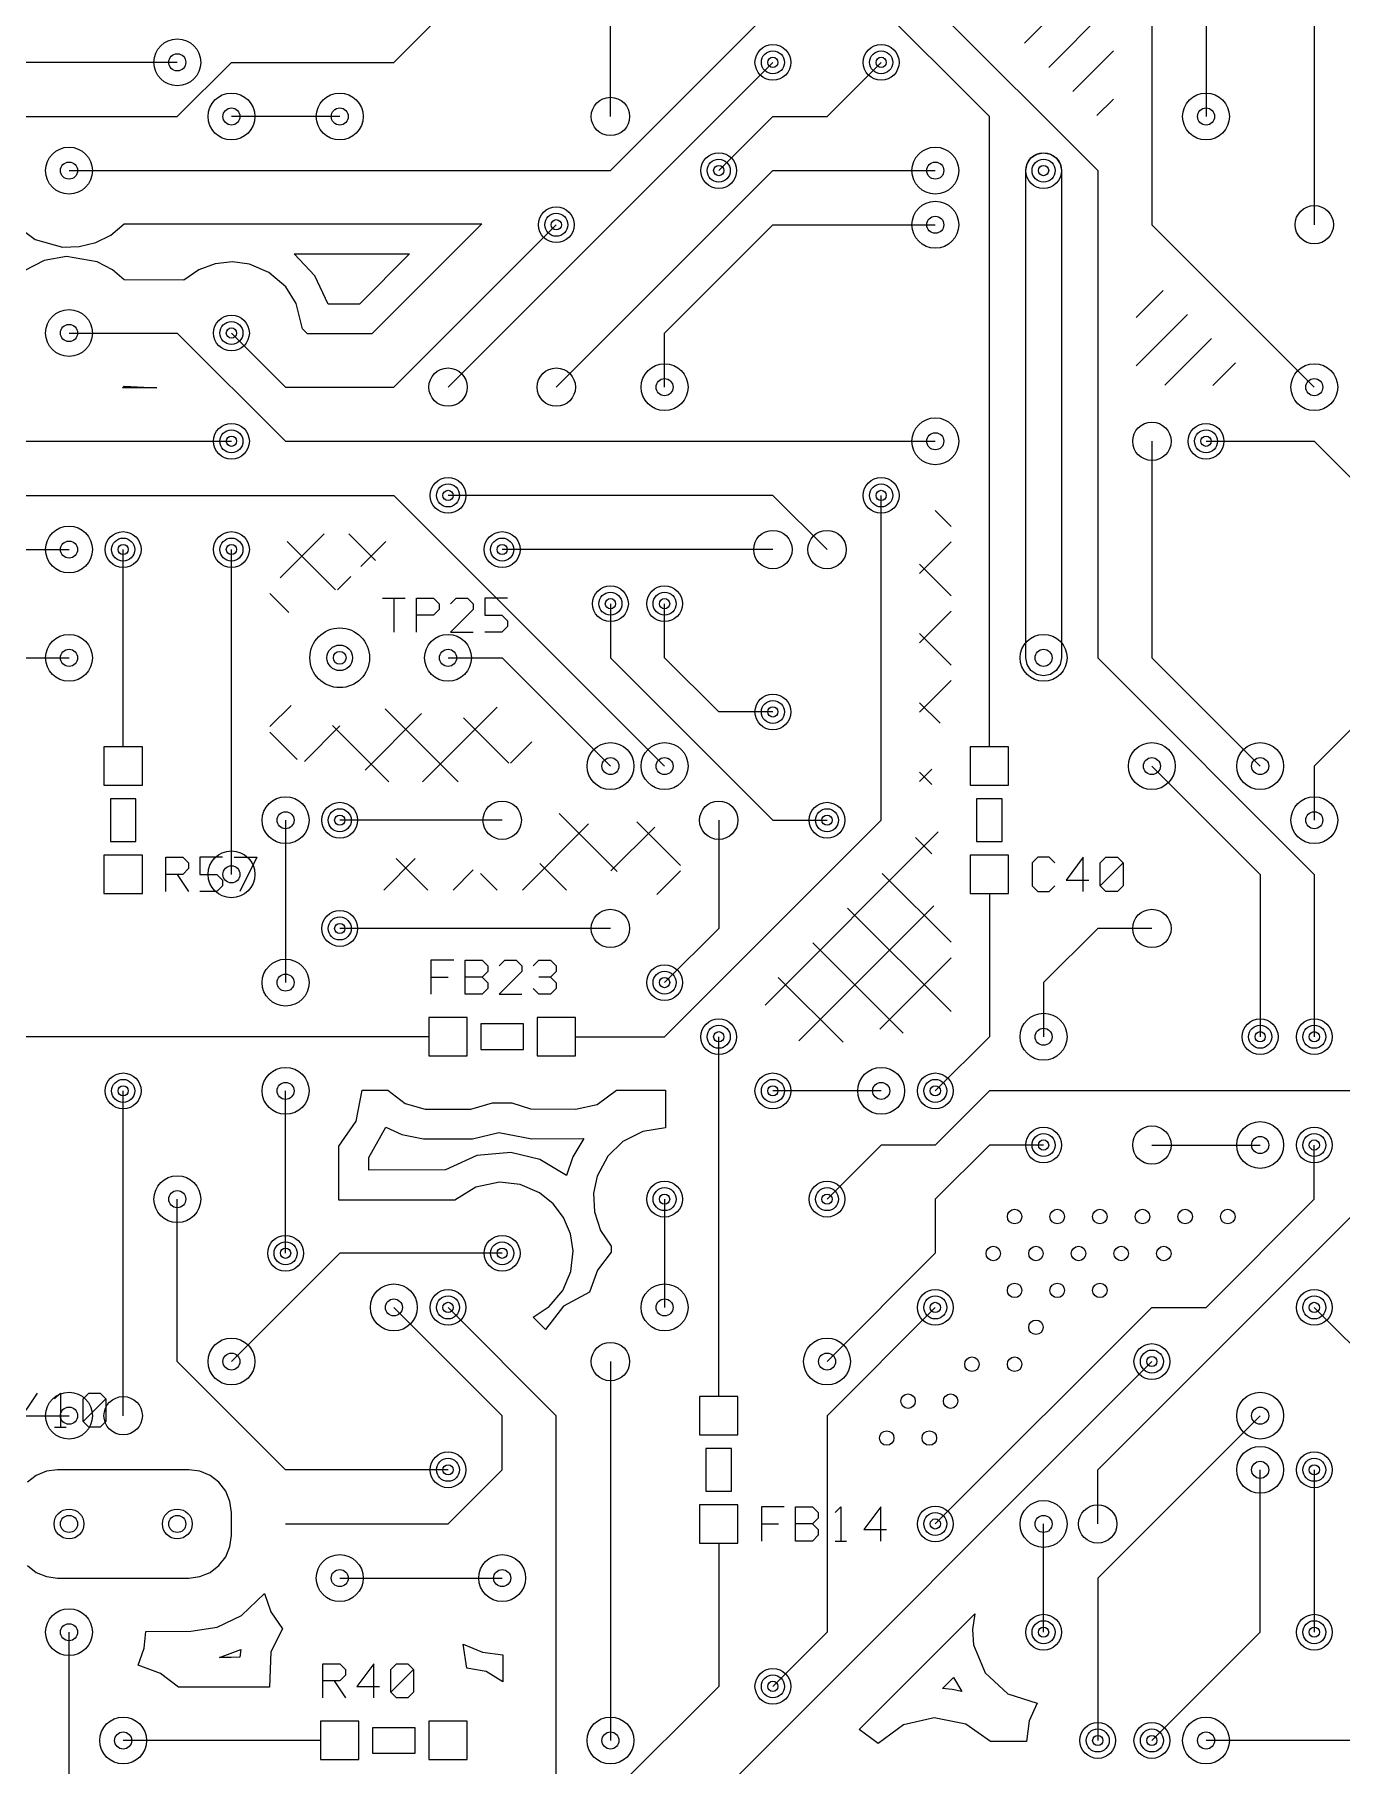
# Model space of a CAD drawing. Extents: x 7 to 280, y 7 to 360.
# Drawn here: x 225.25 to 255.91, y 131.5 to 172.1 of the extents above; entities that cross this region are included whole.
import ezdxf

# ---------------------------------------------------------------- set-up
doc = ezdxf.new("R2010")
doc.units = 0
doc.layers.add('SCORE', color=5, linetype='CONTINUOUS')

msp = doc.modelspace()

# ---------------------------------------------------------------- linework, layer by layer
at = {"layer": 'SCORE'}
for p, q in [((251.46, 182.88), (251.46, 167.64)), ((252.73, 182.88), (252.73, 170.18)), ((255.27, 182.88), (255.27, 167.64)), ((233.68, 171.45), (237.49, 175.26)), ((238.76, 170.18), (238.76, 173.99)), ((247.65, 170.18), (243.84, 173.99)), ((238.76, 168.91), (242.57, 172.72)), ((246.38, 172.72), (250.19, 168.91)), ((248.4753, 171.8975), (249.4437, 172.8658)), ((249.041, 171.3318), (250.3604, 172.6512)), ((228.6, 171.45), (212.09, 171.45)), ((228.6, 170.18), (229.87, 171.45)), ((229.87, 171.45), (233.68, 171.45)), ((234.95, 163.83), (242.57, 171.45)), ((243.84, 170.18), (245.11, 171.45)), ((249.6067, 170.7661), (250.56, 171.7194)), ((250.1724, 170.2004), (250.56, 170.588)), ((219.71, 170.18), (228.6, 170.18)), ((232.41, 170.18), (229.87, 170.18)), ((241.3, 168.91), (242.57, 170.18)), ((242.57, 170.18), (243.84, 170.18)), ((247.65, 157.48), (247.65, 170.18)), ((248.7593, 169.298), (248.92, 169.33)), ((248.92, 169.33), (249.0807, 169.298)), ((248.5, 168.91), (248.532, 169.0707)), ((248.532, 169.0707), (248.623, 169.207)), ((248.623, 169.207), (248.7593, 169.298)), ((249.0807, 169.298), (249.217, 169.207)), ((249.217, 169.207), (249.308, 169.0707)), ((249.308, 169.0707), (249.34, 168.91)), ((226.06, 168.91), (238.76, 168.91)), ((237.49, 163.83), (242.57, 168.91)), ((242.57, 168.91), (246.38, 168.91)), ((248.5, 157.48), (248.5, 168.91)), ((249.34, 168.91), (249.34, 157.48)), ((250.19, 168.91), (250.19, 157.48)), ((224.7449, 167.6816), (225.2663, 167.295)), ((225.2663, 167.295), (225.9105, 167.1167)), ((226.6916, 167.2249), (227.0372, 167.3989)), ((227.0372, 167.3989), (227.3545, 167.66)), ((227.3545, 167.66), (235.7422, 167.66)), ((235.7422, 167.66), (233.1622, 165.08)), ((233.68, 163.83), (237.49, 167.64)), ((240.03, 165.1), (242.57, 167.64)), ((242.57, 167.64), (246.38, 167.64)), ((251.46, 167.64), (255.27, 163.83)), ((225.9987, 166.8985), (225.4792, 166.8032)), ((225.9105, 167.1167), (226.2973, 167.1262)), ((226.7236, 166.7727), (225.9987, 166.8985)), ((226.2973, 167.1262), (226.6916, 167.2249)), ((231.3377, 166.96), (234.0443, 166.96)), ((231.825, 166.4388), (231.3377, 166.96)), ((234.0443, 166.96), (232.8702, 165.78)), ((225.4792, 166.8032), (225.0098, 166.5613)), ((227.0821, 166.5811), (226.7236, 166.7727)), ((227.3545, 166.35), (227.0821, 166.5811)), ((229.1069, 166.5849), (228.7523, 166.3402)), ((229.4843, 166.7245), (229.1069, 166.5849)), ((229.897, 166.7693), (229.4843, 166.7245)), ((230.2956, 166.7145), (229.897, 166.7693)), ((230.746, 166.5214), (230.2956, 166.7145)), ((231.1433, 166.1799), (230.746, 166.5214)), ((228.7523, 166.3402), (227.3545, 166.35)), ((231.388, 165.7952), (231.1433, 166.1799)), ((232.1397, 165.78), (231.825, 166.4388)), ((251.09, 165.4612), (251.728, 166.0992)), ((231.5365, 165.2012), (231.388, 165.7952)), ((232.8702, 165.78), (232.1397, 165.78)), ((251.09, 164.3298), (252.2937, 165.5335)), ((226.06, 165.1), (228.6, 165.1)), ((228.6, 165.1), (231.14, 162.56)), ((229.87, 165.1), (231.14, 163.83)), ((231.6578, 165.08), (231.5365, 165.2012)), ((233.1622, 165.08), (231.6578, 165.08)), ((240.03, 163.83), (240.03, 165.1)), ((251.766, 163.8745), (252.8594, 164.9678)), ((252.8925, 163.8696), (253.4251, 164.4021)), ((227.3146, 163.81), (227.3545, 163.85)), ((228.1222, 163.81), (227.3146, 163.81)), ((227.3545, 163.85), (228.1222, 163.81)), ((231.14, 163.83), (233.68, 163.83)), ((222.25, 162.56), (229.87, 162.56)), ((231.14, 162.56), (246.38, 162.56)), ((251.46, 162.56), (251.46, 157.48)), ((252.73, 162.56), (255.27, 162.56)), ((255.27, 162.56), (256.54, 161.29)), ((220.98, 161.29), (233.68, 161.29)), ((233.68, 161.29), (240.03, 154.94)), ((242.57, 161.29), (234.95, 161.29)), ((243.84, 160.02), (242.57, 161.29)), ((245.11, 153.67), (245.11, 161.29)), ((246.3805, 160.9333), (246.75, 160.5638)), ((231.0119, 159.3586), (232.0433, 160.39)), ((232.6214, 160.39), (233.2466, 159.7647)), ((222.25, 160.02), (226.06, 160.02)), ((227.33, 157.48), (227.33, 160.02)), ((229.87, 152.4), (229.87, 160.02)), ((231.1759, 160.2091), (232.3089, 159.0761)), ((232.9025, 159.6228), (233.4884, 160.2088)), ((242.57, 160.02), (236.22, 160.02)), ((246.01, 159.4592), (246.75, 160.1992)), ((246.01, 159.6775), (246.75, 158.9375)), ((232.3582, 159.0785), (232.6672, 159.3875)), ((230.7701, 158.9886), (231.2154, 158.5432)), ((233.41, 158.88), (233.9433, 158.88)), ((233.6767, 158.88), (233.6767, 158.08)), ((234.21, 158.08), (234.21, 158.88)), ((234.21, 158.88), (234.61, 158.88)), ((234.61, 158.88), (234.7433, 158.7467)), ((235.01, 158.7467), (235.1433, 158.88)), ((235.1433, 158.88), (235.41, 158.88)), ((235.41, 158.88), (235.5433, 158.7467)), ((236.3433, 158.88), (235.81, 158.88)), ((235.81, 158.88), (235.81, 158.48)), ((234.61, 158.48), (234.21, 158.48)), ((234.7433, 158.6133), (234.61, 158.48)), ((234.7433, 158.7467), (234.7433, 158.6133)), ((235.5433, 158.6133), (235.01, 158.08)), ((235.5433, 158.7467), (235.5433, 158.6133)), ((235.81, 158.48), (236.21, 158.48)), ((236.21, 158.48), (236.3433, 158.3467)), ((238.76, 158.75), (238.76, 157.48)), ((240.03, 157.48), (240.03, 158.75)), ((246.01, 157.8328), (246.75, 158.5728)), ((235.01, 158.08), (235.5433, 158.08)), ((236.21, 158.08), (235.81, 158.08)), ((236.3433, 158.2133), (236.21, 158.08)), ((236.3433, 158.3467), (236.3433, 158.2133)), ((246.01, 158.0511), (246.75, 157.3111)), ((219.71, 157.48), (226.06, 157.48)), ((227.33, 155.39), (227.33, 157.48)), ((234.95, 157.48), (236.22, 157.48)), ((236.22, 157.48), (238.76, 154.94)), ((238.76, 157.48), (242.57, 153.67)), ((241.3, 156.21), (240.03, 157.48)), ((247.65, 155.39), (247.65, 157.48)), ((248.532, 157.3193), (248.5, 157.48)), ((248.623, 157.183), (248.532, 157.3193)), ((248.7593, 157.092), (248.623, 157.183)), ((249.217, 157.183), (249.0807, 157.092)), ((249.308, 157.3193), (249.217, 157.183)), ((249.34, 157.48), (249.308, 157.3193)), ((250.19, 157.48), (255.27, 152.4)), ((251.46, 157.48), (254, 154.94)), ((246.01, 156.2065), (246.75, 156.9465)), ((248.92, 157.06), (248.7593, 157.092)), ((249.0807, 157.092), (248.92, 157.06)), ((230.7712, 155.8652), (231.2671, 156.3611)), ((246.01, 156.4248), (246.491, 155.9438)), ((233.006, 154.8473), (234.3291, 156.1704)), ((233.4732, 156.2854), (235.1887, 154.57)), ((234.3551, 154.57), (236.1061, 156.3211)), ((235.3092, 156.0758), (236.3743, 155.0107)), ((242.57, 156.21), (241.3, 156.21)), ((256.54, 156.21), (255.27, 154.94)), ((230.7713, 155.7347), (231.4124, 155.0935)), ((231.5826, 155.0503), (232.413, 155.8807)), ((232.2429, 155.8894), (233.5623, 154.57)), ((227.78, 155.39), (226.88, 155.39)), ((226.88, 155.39), (226.88, 154.49)), ((227.78, 154.49), (227.78, 155.39)), ((236.4165, 155.0051), (236.9193, 155.5079)), ((248.1, 155.39), (247.2, 155.39)), ((247.2, 155.39), (247.2, 154.49)), ((248.1, 154.49), (248.1, 155.39)), ((246.01, 154.5801), (246.3, 154.8701)), ((246.01, 154.7984), (246.3, 154.5084)), ((251.46, 154.94), (254, 152.4)), ((255.27, 154.94), (255.27, 153.67)), ((226.88, 154.49), (227.78, 154.49)), ((247.2, 154.49), (248.1, 154.49)), ((227.63, 154.17), (227.03, 154.17)), ((227.03, 154.17), (227.03, 153.17)), ((227.63, 153.17), (227.63, 154.17)), ((247.95, 154.17), (247.35, 154.17)), ((247.35, 154.17), (247.35, 153.17)), ((247.95, 153.17), (247.95, 154.17)), ((231.14, 153.67), (231.14, 149.86)), ((236.22, 153.67), (232.41, 153.67)), ((236.6941, 152.03), (238.248, 153.5839)), ((237.5607, 153.8243), (238.9143, 152.4707)), ((238.7698, 152.4793), (239.7994, 153.509)), ((239.3809, 153.6304), (240.4, 152.6114)), ((240.03, 148.59), (245.11, 153.67)), ((241.3, 153.67), (241.3, 151.13)), ((242.57, 153.67), (243.84, 153.67)), ((227.03, 153.17), (227.63, 153.17)), ((242.3899, 149.3336), (246.45, 153.3938)), ((245.9145, 153.2676), (246.3011, 152.881)), ((247.35, 153.17), (247.95, 153.17)), ((227.78, 152.85), (226.88, 152.85)), ((226.88, 152.85), (226.88, 151.95)), ((227.78, 151.95), (227.78, 152.85)), ((228.33, 152), (228.33, 152.8)), ((228.33, 152.8), (228.73, 152.8)), ((228.73, 152.8), (228.8633, 152.6667)), ((229.6633, 152.8), (229.13, 152.8)), ((229.13, 152.8), (229.13, 152.4)), ((229.93, 152.8), (230.4633, 152.8)), ((230.4633, 152.8), (230.0633, 152)), ((233.4414, 152.03), (234.1814, 152.77)), ((233.736, 152.77), (234.476, 152.03)), ((248.1, 152.85), (247.2, 152.85)), ((247.2, 152.85), (247.2, 151.95)), ((248.1, 151.95), (248.1, 152.85)), ((248.7833, 152.8), (248.65, 152.6667)), ((249.05, 152.8), (248.7833, 152.8)), ((249.1833, 152.6667), (249.05, 152.8)), ((249.85, 152.8), (249.45, 152.2667)), ((249.85, 152), (249.85, 152.8)), ((250.25, 152.6667), (250.3833, 152.8)), ((250.3833, 152.8), (250.65, 152.8)), ((250.65, 152.8), (250.7833, 152.6667)), ((228.73, 152.4), (228.33, 152.4)), ((228.5967, 152.4), (228.8633, 152)), ((228.8633, 152.5333), (228.73, 152.4)), ((228.8633, 152.6667), (228.8633, 152.5333)), ((229.13, 152.4), (229.53, 152.4)), ((229.53, 152.4), (229.6633, 152.2667)), ((235.0677, 152.03), (235.5413, 152.5035)), ((235.7127, 152.4196), (236.1023, 152.03)), ((237.1064, 152.6523), (237.7287, 152.03)), ((239.8468, 151.93), (240.4, 152.4832)), ((245.1345, 152.4212), (246.75, 150.8057)), ((248.65, 152.6667), (248.65, 152.1333)), ((250.25, 152.1333), (250.25, 152.6667)), ((250.25, 152.1333), (250.7833, 152.6667)), ((250.7833, 152.6667), (250.7833, 152.1333)), ((254, 152.4), (254, 148.59)), ((255.27, 152.4), (255.27, 148.59)), ((226.88, 151.95), (227.78, 151.95)), ((229.53, 152), (229.13, 152)), ((229.6633, 152.1333), (229.53, 152)), ((229.6633, 152.2667), (229.6633, 152.1333)), ((247.2, 151.95), (248.1, 151.95)), ((247.65, 151.95), (247.65, 149.86)), ((248.65, 152.1333), (248.7833, 152)), ((248.7833, 152), (249.05, 152)), ((249.05, 152), (249.1833, 152.1333)), ((249.45, 152.2667), (249.9833, 152.2667)), ((250.3833, 152), (250.25, 152.1333)), ((250.65, 152), (250.3833, 152)), ((250.7833, 152.1333), (250.65, 152)), ((243.1751, 148.4925), (246.347, 151.6644)), ((244.3216, 151.6078), (246.75, 149.1794)), ((238.76, 151.13), (232.41, 151.13)), ((241.3, 151.13), (240.03, 149.86)), ((250.19, 151.13), (248.92, 149.86)), ((251.46, 151.13), (250.19, 151.13)), ((243.5088, 150.7943), (245.63, 148.6731)), ((235.0833, 150.39), (234.55, 150.39)), ((234.55, 150.39), (234.55, 149.59)), ((235.35, 149.59), (235.35, 150.39)), ((235.35, 150.39), (235.75, 150.39)), ((235.75, 150.39), (235.8833, 150.2567)), ((235.8833, 150.2567), (235.8833, 150.1233)), ((236.15, 150.2567), (236.2833, 150.39)), ((236.2833, 150.39), (236.55, 150.39)), ((236.55, 150.39), (236.6833, 150.2567)), ((236.6833, 150.2567), (236.6833, 150.1233)), ((236.95, 150.2567), (237.0833, 150.39)), ((237.0833, 150.39), (237.35, 150.39)), ((237.35, 150.39), (237.4833, 150.2567)), ((237.4833, 150.2567), (237.4833, 150.1233)), ((245.0781, 148.7692), (246.75, 150.4411)), ((234.55, 149.99), (234.95, 149.99)), ((235.75, 149.99), (235.35, 149.99)), ((235.8833, 150.1233), (235.75, 149.99)), ((235.75, 149.99), (235.8833, 149.8567)), ((235.8833, 149.8567), (235.8833, 149.7233)), ((236.6833, 150.1233), (236.15, 149.59)), ((237.35, 149.99), (237.0833, 149.99)), ((237.4833, 150.1233), (237.35, 149.99)), ((237.35, 149.99), (237.4833, 149.8567)), ((237.4833, 149.8567), (237.4833, 149.7233)), ((242.6959, 149.9808), (244.2158, 148.4609)), ((247.65, 149.86), (247.65, 148.59)), ((248.92, 149.86), (248.92, 148.59)), ((235.75, 149.59), (235.35, 149.59)), ((235.8833, 149.7233), (235.75, 149.59)), ((236.15, 149.59), (236.6833, 149.59)), ((237.0833, 149.59), (236.95, 149.7233)), ((237.35, 149.59), (237.0833, 149.59)), ((237.4833, 149.7233), (237.35, 149.59)), ((235.4, 149.04), (234.5, 149.04)), ((234.5, 149.04), (234.5, 148.14)), ((235.4, 148.14), (235.4, 149.04)), ((237.94, 149.04), (237.04, 149.04)), ((237.04, 149.04), (237.04, 148.14)), ((237.94, 148.14), (237.94, 149.04)), ((236.72, 148.89), (235.72, 148.89)), ((235.72, 148.89), (235.72, 148.29)), ((236.72, 148.29), (236.72, 148.89)), ((232.41, 148.59), (223.52, 148.59)), ((234.5, 148.59), (232.41, 148.59)), ((235.72, 148.29), (236.72, 148.29)), ((237.94, 148.59), (240.03, 148.59)), ((241.3, 142.24), (241.3, 148.59)), ((247.65, 148.59), (246.38, 147.32)), ((234.5, 148.14), (235.4, 148.14)), ((237.04, 148.14), (237.94, 148.14)), ((227.33, 139.7), (227.33, 147.32)), ((231.14, 143.51), (231.14, 147.32)), ((232.792, 146.6065), (232.9393, 147.34)), ((232.9393, 147.34), (233.5406, 147.34)), ((233.5406, 147.34), (233.9414, 147.0222)), ((233.9414, 147.0222), (234.4117, 146.8935)), ((235.4883, 146.8935), (235.992, 147.04)), ((235.992, 147.04), (236.448, 147.04)), ((236.448, 147.04), (236.8834, 146.9002)), ((237.94, 146.89), (238.4498, 146.9991)), ((238.4498, 146.9991), (238.8994, 147.34)), ((238.8994, 147.34), (240.05, 147.3405)), ((240.05, 147.3405), (240.05, 146.4493)), ((245.11, 147.32), (242.57, 147.32)), ((247.65, 147.32), (246.38, 146.05)), ((260.35, 147.32), (247.65, 147.32)), ((232.39, 146.0255), (232.792, 146.6065)), ((234.4117, 146.8935), (235.4883, 146.8935)), ((236.8834, 146.9002), (237.94, 146.89)), ((233.0932, 145.7606), (233.4911, 146.472)), ((233.4911, 146.472), (233.8687, 146.2955)), ((233.8687, 146.2955), (234.3774, 146.1943)), ((234.3774, 146.1943), (235.5226, 146.1943)), ((235.5226, 146.1943), (236.1456, 146.34)), ((236.1456, 146.34), (236.9174, 146.1943)), ((236.9174, 146.1943), (238.1341, 146.2014)), ((238.1341, 146.2014), (237.8792, 145.7745)), ((239.5196, 146.3696), (239.052, 146.1332)), ((240.05, 146.4493), (239.5196, 146.3696)), ((232.39, 144.7595), (232.39, 146.0255)), ((235.6243, 145.8035), (234.8872, 145.469)), ((236.4254, 145.8706), (235.6243, 145.8035)), ((237.1018, 145.7093), (236.4254, 145.8706)), ((237.8792, 145.7745), (237.7271, 145.3382)), ((238.7013, 145.7911), (238.4512, 145.323)), ((239.052, 146.1332), (238.7013, 145.7911)), ((245.11, 146.05), (243.84, 144.78)), ((246.38, 146.05), (245.11, 146.05)), ((247.65, 146.05), (246.38, 144.78)), ((248.92, 146.05), (247.65, 146.05)), ((251.46, 146.05), (254, 146.05)), ((255.27, 144.78), (255.27, 146.05)), ((233.0948, 145.4625), (233.0932, 145.7606)), ((234.8872, 145.469), (233.0948, 145.4625)), ((237.7271, 145.3382), (237.1018, 145.7093)), ((235.6061, 145.0626), (235.1132, 144.76)), ((236.1587, 145.1785), (235.6061, 145.0626)), ((236.6456, 145.1245), (236.1587, 145.1785)), ((237.096, 144.9314), (236.6456, 145.1245)), ((238.4512, 145.323), (238.3661, 144.9168)), ((228.6, 140.97), (228.6, 144.78)), ((235.1132, 144.76), (232.39, 144.7595)), ((237.4195, 144.6713), (237.096, 144.9314)), ((237.6626, 144.3506), (237.4195, 144.6713)), ((238.3661, 144.9168), (238.3875, 144.4808)), ((240.03, 144.78), (240.03, 142.24)), ((246.38, 144.78), (246.38, 143.51)), ((250.19, 138.43), (256.54, 144.78)), ((252.73, 142.24), (255.27, 144.78)), ((237.8253, 143.9688), (237.6626, 144.3506)), ((238.3875, 144.4808), (238.5296, 144.0476)), ((237.8885, 143.5713), (237.8253, 143.9688)), ((238.5296, 144.0476), (238.78, 143.6732)), ((232.41, 143.51), (229.87, 140.97)), ((236.22, 143.51), (232.41, 143.51)), ((237.8345, 143.0844), (237.8885, 143.5713)), ((238.78, 143.5345), (238.4558, 143.112)), ((238.78, 143.6732), (238.78, 143.5345)), ((246.38, 143.51), (243.84, 140.97)), ((237.6414, 142.634), (237.8345, 143.0844)), ((238.4558, 143.112), (238.2662, 142.596)), ((237.3259, 142.2591), (237.6414, 142.634)), ((238.2662, 142.596), (237.6611, 142.2665)), ((236.22, 139.7), (233.68, 142.24)), ((237.49, 139.7), (234.95, 142.24)), ((236.9495, 142.0082), (237.3259, 142.2591)), ((237.6611, 142.2665), (237.2358, 141.7219)), ((241.3, 140.15), (241.3, 142.24)), ((246.38, 142.24), (243.84, 139.7)), ((246.38, 137.16), (251.46, 142.24)), ((251.46, 142.24), (252.73, 142.24)), ((257.81, 139.7), (255.27, 142.24)), ((237.2358, 141.7219), (236.9495, 142.0082)), ((231.14, 138.43), (228.6, 140.97)), ((238.76, 128.27), (251.46, 140.97)), ((238.76, 140.97), (238.76, 132.08)), ((225.0567, 139.83), (225.3233, 140.23)), ((225.7233, 140.0967), (225.8567, 140.23)), ((225.8567, 140.23), (225.8567, 139.43)), ((226.39, 140.0967), (226.5233, 140.23)), ((226.39, 139.5633), (226.39, 140.0967)), ((226.39, 139.5633), (226.9233, 140.0967)), ((226.5233, 140.23), (226.79, 140.23)), ((226.79, 140.23), (226.9233, 140.0967)), ((226.9233, 140.0967), (226.9233, 139.5633)), ((241.75, 140.15), (240.85, 140.15)), ((240.85, 140.15), (240.85, 139.25)), ((241.75, 139.25), (241.75, 140.15)), ((223.52, 139.7), (226.06, 139.7)), ((236.22, 138.43), (236.22, 139.7)), ((237.49, 127), (237.49, 139.7)), ((243.84, 139.7), (243.84, 134.62)), ((254, 139.7), (250.19, 135.89)), ((225.7233, 139.43), (225.99, 139.43)), ((226.5233, 139.43), (226.39, 139.5633)), ((226.79, 139.43), (226.5233, 139.43)), ((226.9233, 139.5633), (226.79, 139.43)), ((240.85, 139.25), (241.75, 139.25)), ((241.6, 138.93), (241, 138.93)), ((241, 138.93), (241, 137.93)), ((241.6, 137.93), (241.6, 138.93)), ((225.29, 138.296), (225.0829, 138.1371)), ((225.5312, 138.3959), (225.29, 138.296)), ((225.79, 138.43), (225.5312, 138.3959)), ((228.87, 138.43), (225.79, 138.43)), ((229.1288, 138.3959), (228.87, 138.43)), ((229.37, 138.296), (229.1288, 138.3959)), ((229.5771, 138.1371), (229.37, 138.296)), ((229.736, 137.93), (229.5771, 138.1371)), ((234.95, 138.43), (231.14, 138.43)), ((234.95, 137.16), (236.22, 138.43)), ((250.19, 137.16), (250.19, 138.43)), ((254, 134.62), (254, 138.43)), ((255.27, 138.43), (255.27, 134.62)), ((229.8359, 137.6888), (229.736, 137.93)), ((229.87, 137.43), (229.8359, 137.6888)), ((241, 137.93), (241.6, 137.93)), ((229.87, 136.89), (229.87, 137.43)), ((241.75, 137.61), (240.85, 137.61)), ((240.85, 137.61), (240.85, 136.71)), ((241.75, 136.71), (241.75, 137.61)), ((242.8333, 137.56), (242.3, 137.56)), ((242.3, 137.56), (242.3, 136.76)), ((243.1, 136.76), (243.1, 137.56)), ((243.1, 137.56), (243.5, 137.56)), ((243.5, 137.56), (243.6333, 137.4267)), ((243.6333, 137.2933), (243.5, 137.16)), ((243.6333, 137.4267), (243.6333, 137.2933)), ((244.0333, 137.4267), (244.1667, 137.56)), ((244.1667, 137.56), (244.1667, 136.76)), ((245.1, 137.56), (244.7, 137.0267)), ((245.1, 136.76), (245.1, 137.56)), ((229.8359, 136.6312), (229.87, 136.89)), ((231.14, 137.16), (234.95, 137.16)), ((242.3, 137.16), (242.7, 137.16)), ((243.5, 137.16), (243.1, 137.16)), ((243.5, 137.16), (243.6333, 137.0267)), ((243.6333, 136.8933), (243.5, 136.76)), ((243.6333, 137.0267), (243.6333, 136.8933)), ((244.7, 137.0267), (245.2333, 137.0267)), ((248.92, 134.62), (248.92, 137.16)), ((229.736, 136.39), (229.8359, 136.6312)), ((240.85, 136.71), (241.75, 136.71)), ((241.3, 136.71), (241.3, 134.62)), ((243.5, 136.76), (243.1, 136.76)), ((244.0333, 136.76), (244.3, 136.76)), ((225.0829, 136.1829), (225.29, 136.024)), ((229.37, 136.024), (229.5771, 136.1829)), ((229.5771, 136.1829), (229.736, 136.39)), ((225.29, 136.024), (225.5312, 135.9241)), ((225.5312, 135.9241), (225.79, 135.89)), ((225.79, 135.89), (228.87, 135.89)), ((228.87, 135.89), (229.1288, 135.9241)), ((229.1288, 135.9241), (229.37, 136.024)), ((232.41, 135.89), (236.22, 135.89)), ((250.19, 135.89), (250.19, 132.08)), ((230.1063, 135.0142), (230.648, 135.5251)), ((230.648, 135.5251), (230.795, 135.0963)), ((229.5336, 134.7417), (230.1063, 135.0142)), ((230.795, 135.0963), (231.0637, 134.696)), ((244.5919, 132.3342), (247.3064, 135.0486)), ((247.3064, 135.0486), (247.2515, 134.6813)), ((226.06, 125.73), (226.06, 134.62)), ((227.8195, 134.2425), (227.8593, 134.6391)), ((227.8593, 134.6391), (228.9158, 134.6415)), ((228.9158, 134.6415), (229.5336, 134.7417)), ((231.0637, 134.696), (230.7915, 134.1574)), ((241.3, 134.62), (241.3, 133.35)), ((243.84, 134.62), (242.57, 133.35)), ((247.2515, 134.6813), (247.2775, 134.3208)), ((251.46, 132.08), (254, 134.62)), ((227.6835, 133.8443), (227.8195, 134.2425)), ((229.5885, 134.03), (230.0894, 134.2113)), ((229.8667, 134.03), (229.5885, 134.03)), ((230.0671, 134.0309), (229.8667, 134.03)), ((230.0894, 134.2113), (230.0671, 134.0309)), ((230.7915, 134.1574), (230.76, 133.33)), ((235.3045, 134.3409), (235.7566, 134.1511)), ((235.3933, 133.78), (235.3045, 134.3409)), ((235.7566, 134.1511), (236.2385, 134.0907)), ((236.2385, 134.0907), (236.2386, 133.456)), ((247.2775, 134.3208), (247.547, 133.6701)), ((228.202, 133.6542), (227.6835, 133.8443)), ((228.6245, 133.33), (228.202, 133.6542)), ((232.01, 133.08), (232.01, 133.88)), ((232.01, 133.88), (232.41, 133.88)), ((232.41, 133.88), (232.5433, 133.7467)), ((232.5433, 133.6133), (232.41, 133.48)), ((232.5433, 133.7467), (232.5433, 133.6133)), ((233.21, 133.88), (232.81, 133.3467)), ((233.21, 133.08), (233.21, 133.88)), ((233.61, 133.7467), (233.7433, 133.88)), ((233.61, 133.2133), (233.61, 133.7467)), ((233.61, 133.2133), (234.1433, 133.7467)), ((233.7433, 133.88), (234.01, 133.88)), ((234.01, 133.88), (234.1433, 133.7467)), ((234.1433, 133.7467), (234.1433, 133.2133)), ((235.8463, 133.6972), (235.3933, 133.78)), ((236.2386, 133.456), (235.8463, 133.6972)), ((247.547, 133.6701), (248.0794, 133.1774)), ((230.76, 133.33), (228.6245, 133.33)), ((232.41, 133.48), (232.01, 133.48)), ((232.2767, 133.48), (232.5433, 133.08)), ((232.81, 133.3467), (233.3433, 133.3467)), ((233.7433, 133.08), (233.61, 133.2133)), ((234.1433, 133.2133), (234.01, 133.08)), ((241.3, 133.35), (238.76, 130.81)), ((246.5511, 133.3034), (246.8033, 133.5556)), ((246.7734, 133.2783), (246.5511, 133.3034)), ((247.0002, 133.2312), (246.7734, 133.2783)), ((246.8033, 133.5556), (247.0002, 133.2312)), ((234.01, 133.08), (233.7433, 133.08)), ((248.0794, 133.1774), (248.7695, 132.9574)), ((248.7695, 132.9574), (248.5847, 132.5388)), ((232.86, 132.53), (231.96, 132.53)), ((231.96, 132.53), (231.96, 131.63)), ((232.86, 131.63), (232.86, 132.53)), ((234.18, 132.38), (233.18, 132.38)), ((233.18, 132.38), (233.18, 131.78)), ((234.18, 131.78), (234.18, 132.38)), ((235.4, 132.53), (234.5, 132.53)), ((234.5, 132.53), (234.5, 131.63)), ((235.4, 131.63), (235.4, 132.53)), ((245.6351, 132.4481), (245.0411, 132.0121)), ((246.353, 132.6093), (245.6351, 132.4481)), ((247.0935, 132.462), (246.353, 132.6093)), ((247.6745, 132.06), (247.0935, 132.462)), ((248.5847, 132.5388), (248.5207, 132.06)), ((229.87, 132.08), (227.33, 132.08)), ((231.96, 132.08), (229.87, 132.08)), ((245.0411, 132.0121), (244.5919, 132.3342)), ((248.5207, 132.06), (247.6745, 132.06)), ((257.81, 132.08), (252.73, 132.08)), ((231.96, 131.63), (232.86, 131.63)), ((233.18, 131.78), (234.18, 131.78)), ((234.5, 131.63), (235.4, 131.63))]:
    msp.add_line(p, q, dxfattribs=at)
for centre, radius in [((228.6, 171.45), 0.55), ((242.57, 171.45), 0.42), ((245.11, 171.45), 0.42), ((228.6, 171.45), 0.2), ((242.57, 171.45), 0.27), ((242.57, 171.45), 0.12), ((245.11, 171.45), 0.27), ((245.11, 171.45), 0.12), ((229.87, 170.18), 0.55), ((232.41, 170.18), 0.55), ((238.76, 170.18), 0.45), ((252.73, 170.18), 0.55), ((229.87, 170.18), 0.2), ((232.41, 170.18), 0.2), ((252.73, 170.18), 0.2), ((226.06, 168.91), 0.55), ((241.3, 168.91), 0.42), ((246.38, 168.91), 0.55), ((248.92, 168.91), 0.42), ((226.06, 168.91), 0.2), ((241.3, 168.91), 0.27), ((241.3, 168.91), 0.12), ((246.38, 168.91), 0.2), ((248.92, 168.91), 0.27), ((248.92, 168.91), 0.12), ((246.38, 167.64), 0.55), ((237.49, 167.64), 0.42), ((237.49, 167.64), 0.27), ((237.49, 167.64), 0.12), ((246.38, 167.64), 0.2), ((255.27, 167.64), 0.45), ((226.06, 165.1), 0.55), ((226.06, 165.1), 0.2), ((229.87, 165.1), 0.42), ((229.87, 165.1), 0.27), ((229.87, 165.1), 0.12), ((234.95, 163.83), 0.45), ((237.49, 163.83), 0.45), ((240.03, 163.83), 0.55), ((255.27, 163.83), 0.55), ((240.03, 163.83), 0.2), ((255.27, 163.83), 0.2), ((229.87, 162.56), 0.42), ((229.87, 162.56), 0.27), ((246.38, 162.56), 0.55), ((251.46, 162.56), 0.45), ((252.73, 162.56), 0.42), ((252.73, 162.56), 0.27), ((229.87, 162.56), 0.12), ((246.38, 162.56), 0.2), ((252.73, 162.56), 0.12), ((234.95, 161.29), 0.42), ((245.11, 161.29), 0.42), ((234.95, 161.29), 0.27), ((234.95, 161.29), 0.12), ((245.11, 161.29), 0.27), ((245.11, 161.29), 0.12), ((226.06, 160.02), 0.55), ((227.33, 160.02), 0.42), ((229.87, 160.02), 0.42), ((236.22, 160.02), 0.42), ((242.57, 160.02), 0.45), ((243.84, 160.02), 0.45), ((226.06, 160.02), 0.2), ((227.33, 160.02), 0.27), ((227.33, 160.02), 0.12), ((229.87, 160.02), 0.27), ((229.87, 160.02), 0.12), ((236.22, 160.02), 0.27), ((236.22, 160.02), 0.12), ((238.76, 158.75), 0.42), ((238.76, 158.75), 0.27), ((238.76, 158.75), 0.12), ((240.03, 158.75), 0.42), ((240.03, 158.75), 0.27), ((240.03, 158.75), 0.12), ((226.06, 157.48), 0.55), ((232.41, 157.48), 0.7), ((234.95, 157.48), 0.55), ((248.92, 157.48), 0.55), ((226.06, 157.48), 0.2), ((232.41, 157.48), 0.3), ((232.41, 157.48), 0.15), ((234.95, 157.48), 0.2), ((248.92, 157.48), 0.2), ((242.57, 156.21), 0.42), ((242.57, 156.21), 0.27), ((242.57, 156.21), 0.12), ((238.76, 154.94), 0.55), ((238.76, 154.94), 0.2), ((240.03, 154.94), 0.55), ((240.03, 154.94), 0.2), ((251.46, 154.94), 0.55), ((251.46, 154.94), 0.2), ((254, 154.94), 0.55), ((254, 154.94), 0.2), ((231.14, 153.67), 0.55), ((232.41, 153.67), 0.42), ((232.41, 153.67), 0.27), ((236.22, 153.67), 0.45), ((241.3, 153.67), 0.45), ((243.84, 153.67), 0.42), ((243.84, 153.67), 0.27), ((255.27, 153.67), 0.55), ((231.14, 153.67), 0.2), ((232.41, 153.67), 0.12), ((243.84, 153.67), 0.12), ((255.27, 153.67), 0.2), ((229.87, 152.4), 0.55), ((229.87, 152.4), 0.2), ((232.41, 151.13), 0.42), ((238.76, 151.13), 0.45), ((251.46, 151.13), 0.45), ((232.41, 151.13), 0.27), ((232.41, 151.13), 0.12), ((231.14, 149.86), 0.55), ((240.03, 149.86), 0.42), ((231.14, 149.86), 0.2), ((240.03, 149.86), 0.27), ((240.03, 149.86), 0.12), ((248.92, 148.59), 0.55), ((241.3, 148.59), 0.42), ((241.3, 148.59), 0.27), ((241.3, 148.59), 0.12), ((248.92, 148.59), 0.2), ((254, 148.59), 0.42), ((254, 148.59), 0.27), ((254, 148.59), 0.12), ((255.27, 148.59), 0.42), ((255.27, 148.59), 0.27), ((255.27, 148.59), 0.12), ((231.14, 147.32), 0.55), ((245.11, 147.32), 0.55), ((227.33, 147.32), 0.42), ((227.33, 147.32), 0.27), ((227.33, 147.32), 0.12), ((231.14, 147.32), 0.2), ((242.57, 147.32), 0.42), ((242.57, 147.32), 0.27), ((242.57, 147.32), 0.12), ((245.11, 147.32), 0.2), ((246.38, 147.32), 0.42), ((246.38, 147.32), 0.27), ((246.38, 147.32), 0.12), ((254, 146.05), 0.55), ((248.92, 146.05), 0.42), ((248.92, 146.05), 0.27), ((251.46, 146.05), 0.45), ((254, 146.05), 0.2), ((255.27, 146.05), 0.42), ((255.27, 146.05), 0.27), ((248.92, 146.05), 0.12), ((255.27, 146.05), 0.12), ((228.6, 144.78), 0.55), ((228.6, 144.78), 0.2), ((240.03, 144.78), 0.42), ((240.03, 144.78), 0.27), ((243.84, 144.78), 0.42), ((243.84, 144.78), 0.27), ((240.03, 144.78), 0.12), ((243.84, 144.78), 0.12), ((248.24, 144.3712), 0.17), ((249.24, 144.3712), 0.17), ((250.24, 144.3712), 0.17), ((251.24, 144.3712), 0.17), ((252.24, 144.3712), 0.17), ((253.24, 144.3712), 0.17), ((231.14, 143.51), 0.42), ((231.14, 143.51), 0.27), ((236.22, 143.51), 0.42), ((236.22, 143.51), 0.27), ((231.14, 143.51), 0.12), ((236.22, 143.51), 0.12), ((247.74, 143.5052), 0.17), ((248.74, 143.5052), 0.17), ((249.74, 143.5052), 0.17), ((250.74, 143.5052), 0.17), ((251.74, 143.5052), 0.17), ((233.68, 142.24), 0.55), ((234.95, 142.24), 0.42), ((240.03, 142.24), 0.55), ((246.38, 142.24), 0.42), ((248.24, 142.6392), 0.17), ((249.24, 142.6392), 0.17), ((250.24, 142.6392), 0.17), ((255.27, 142.24), 0.42), ((233.68, 142.24), 0.2), ((234.95, 142.24), 0.27), ((234.95, 142.24), 0.12), ((240.03, 142.24), 0.2), ((246.38, 142.24), 0.27), ((246.38, 142.24), 0.12), ((255.27, 142.24), 0.27), ((255.27, 142.24), 0.12), ((248.74, 141.7732), 0.17), ((229.87, 140.97), 0.55), ((238.76, 140.97), 0.45), ((243.84, 140.97), 0.55), ((251.46, 140.97), 0.42), ((229.87, 140.97), 0.2), ((243.84, 140.97), 0.2), ((247.24, 140.9072), 0.17), ((248.24, 140.9072), 0.17), ((251.46, 140.97), 0.27), ((251.46, 140.97), 0.12), ((226.06, 139.7), 0.55), ((227.33, 139.7), 0.45), ((245.74, 140.0412), 0.17), ((246.74, 140.0412), 0.17), ((254, 139.7), 0.55), ((226.06, 139.7), 0.2), ((254, 139.7), 0.2), ((245.24, 139.1752), 0.17), ((246.24, 139.1752), 0.17), ((254, 138.43), 0.55), ((234.95, 138.43), 0.42), ((234.95, 138.43), 0.27), ((234.95, 138.43), 0.12), ((254, 138.43), 0.2), ((255.27, 138.43), 0.42), ((255.27, 138.43), 0.27), ((255.27, 138.43), 0.12), ((248.92, 137.16), 0.55), ((226.06, 137.16), 0.35), ((226.06, 137.16), 0.2), ((228.6, 137.16), 0.35), ((228.6, 137.16), 0.2), ((246.38, 137.16), 0.42), ((246.38, 137.16), 0.27), ((246.38, 137.16), 0.12), ((248.92, 137.16), 0.2), ((250.19, 137.16), 0.45), ((232.41, 135.89), 0.55), ((236.22, 135.89), 0.55), ((232.41, 135.89), 0.2), ((236.22, 135.89), 0.2), ((226.06, 134.62), 0.55), ((226.06, 134.62), 0.2), ((248.92, 134.62), 0.42), ((248.92, 134.62), 0.27), ((255.27, 134.62), 0.42), ((255.27, 134.62), 0.27), ((248.92, 134.62), 0.12), ((255.27, 134.62), 0.12), ((242.57, 133.35), 0.42), ((242.57, 133.35), 0.27), ((242.57, 133.35), 0.12), ((227.33, 132.08), 0.55), ((238.76, 132.08), 0.55), ((250.19, 132.08), 0.42), ((251.46, 132.08), 0.42), ((252.73, 132.08), 0.55), ((227.33, 132.08), 0.2), ((238.76, 132.08), 0.2), ((250.19, 132.08), 0.27), ((250.19, 132.08), 0.12), ((251.46, 132.08), 0.27), ((251.46, 132.08), 0.12), ((252.73, 132.08), 0.2)]:
    msp.add_circle(centre, radius, dxfattribs=at)

doc.saveas('drawing.dxf')
